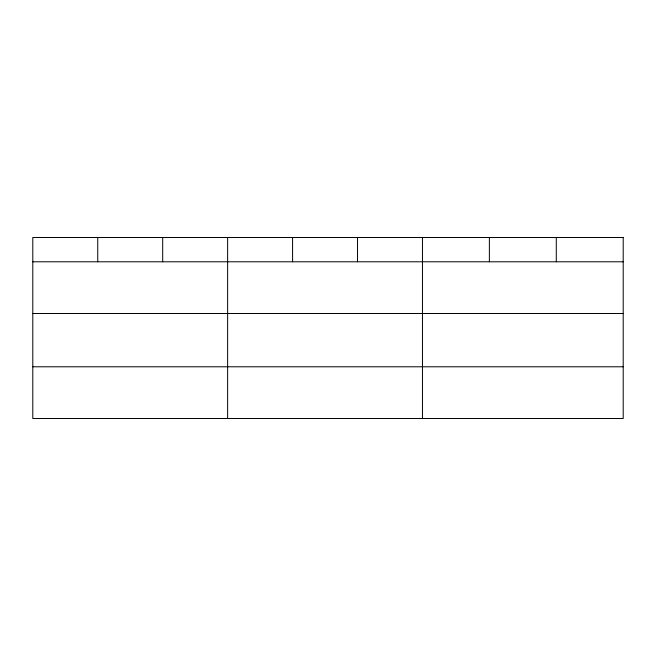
<?xml version="1.0" encoding="UTF-8"?>
<svg xmlns="http://www.w3.org/2000/svg" width="656" height="656" viewBox="0 0 656 656"><rect width="100%" height="100%" fill="white"/><g stroke="black" fill="none" stroke-linecap="round" stroke-linejoin="round"><path stroke-width="0.98" d="M32.8 261.793L623.2 261.793M32.8 313.511L623.2 313.511M32.8 366.786L623.2 366.786M556.288 237.497L556.288 261.793M489.376 237.497L489.376 261.793M422.464 237.497L422.464 418.503M357.52 237.497L357.52 261.793M292.576 237.497L292.576 261.793M227.632 237.497L227.632 418.503M162.688 237.497L162.688 261.793M97.744 237.497L97.744 261.793M623.2 237.497L32.8 237.497L32.8 418.503L623.2 418.503L623.2 237.497"/></g></svg>
